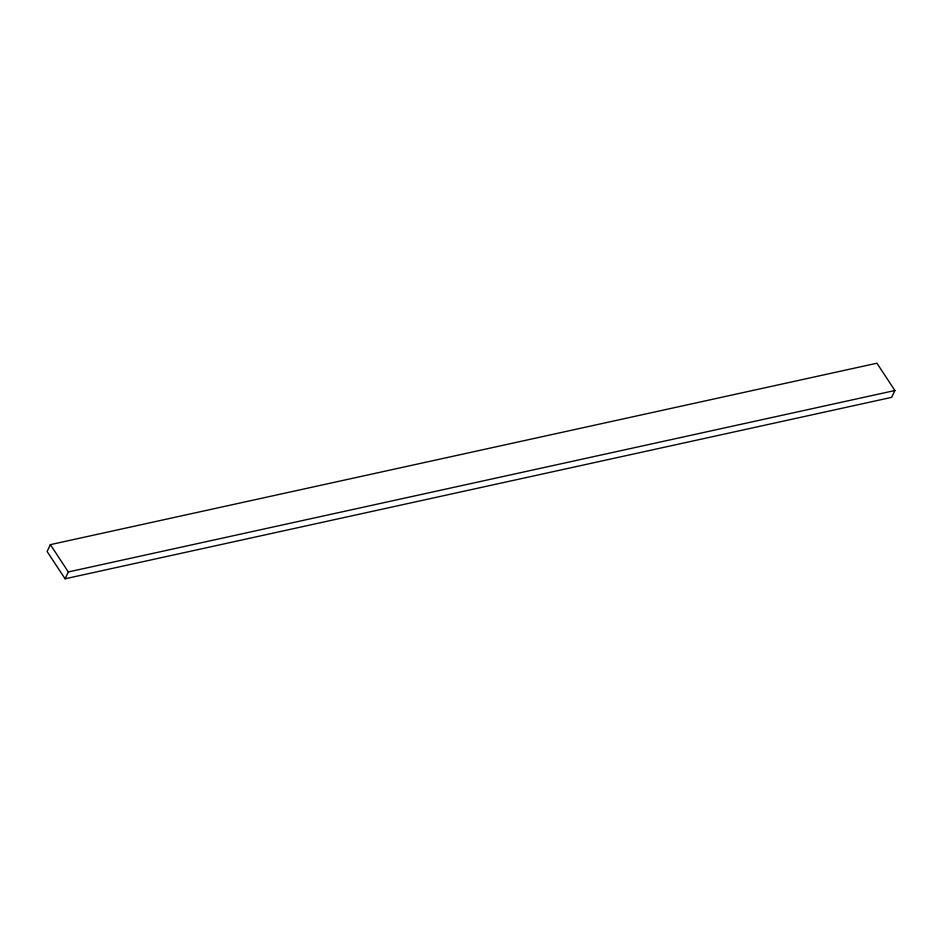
<?xml version="1.0" encoding="UTF-8"?>
<svg xmlns="http://www.w3.org/2000/svg" width="942" height="942" viewBox="0 0 942 942"><rect width="100%" height="100%" fill="white"/><g stroke="black" fill="none" stroke-linecap="round" stroke-linejoin="round"><path stroke-width="1.41" d="M50.362 544.641L47.1 551.482L65.069 578.788L891.638 397.359L894.9 390.518L876.931 363.212L50.362 544.641L68.33 571.947L65.069 578.788M68.33 571.947L894.9 390.518"/></g></svg>
